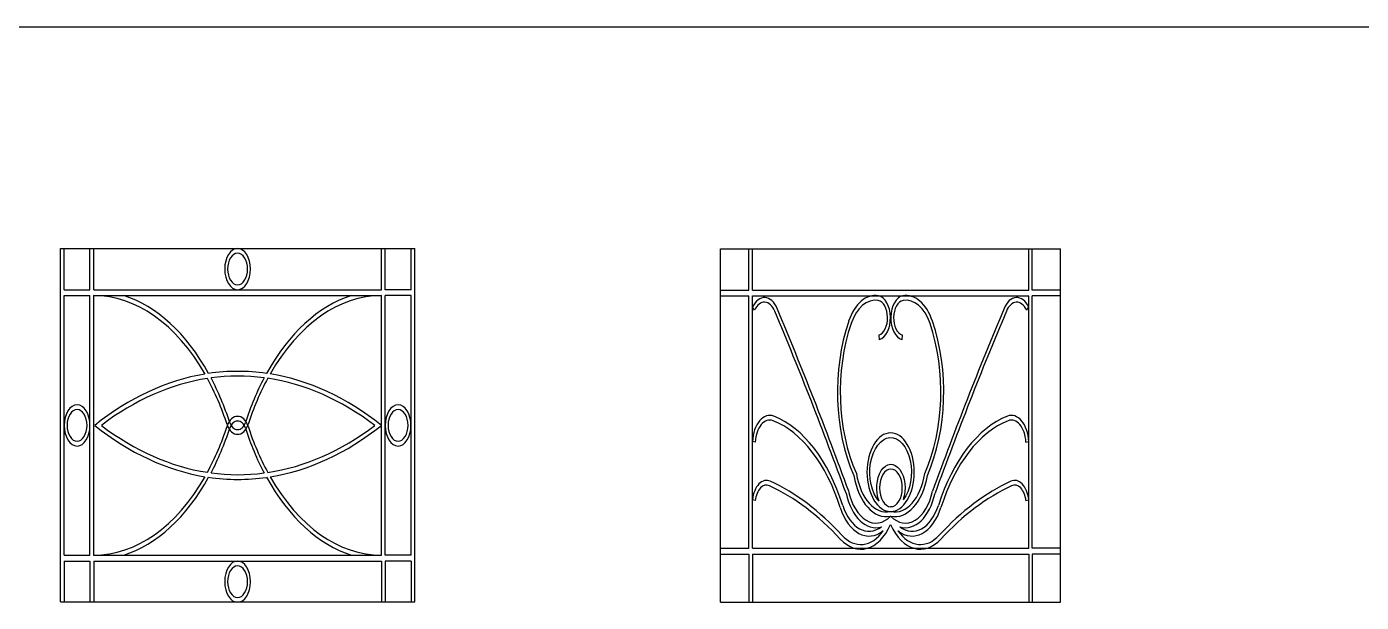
# Model space of a CAD drawing. Extents: x 12262 to 40734, y 30451 to 49613.
# Drawn here: x 15868 to 19635, y 35573 to 37200 of the extents above; entities that cross this region are included whole.
import ezdxf

# ---------------------------------------------------------------- set-up
doc = ezdxf.new("R2010")
doc.units = 0
doc.header["$LTSCALE"] = 0.85
doc.header["$MEASUREMENT"] = 0
doc.layers.get('0').update_dxf_attribs({"linetype": 'CONTINUOUS'})
doc.layers.add('www.cad-blocks.net', color=7, linetype='CONTINUOUS')

# ---------------------------------------------------------------- blocks, each defined once
blk = doc.blocks.new('A$C6F346B46')
for p, q in [((0, 1.1), (0, 999.6)), ((0, 999.6), (1000, 999.6)), ((10.4, 883.1), (10.4, 999.6)), ((83.3, 883.1), (83.3, 999.6)), ((93.8, 883.1), (93.8, 999.6)), ((906.3, 883.1), (906.3, 999.6)), ((916.7, 883.1), (916.7, 999.6)), ((989.6, 883.1), (989.6, 999.6)), ((1000, 1.1), (1000, 999.6)), ((10.4, 883.1), (83.3, 883.1)), ((93.8, 883.1), (906.3, 883.1)), ((989.6, 883.1), (916.7, 883.1)), ((10.4, 133.1), (10.4, 866.4)), ((10.4, 866.4), (83.3, 866.4)), ((83.3, 133.1), (83.3, 866.4)), ((93.8, 133.1), (93.8, 866.4)), ((93.8, 866.4), (906.3, 866.4)), ((906.3, 133.1), (906.3, 866.4)), ((916.7, 133.1), (916.7, 866.4)), ((989.6, 866.4), (916.7, 866.4)), ((989.6, 133.1), (989.6, 866.4)), ((10.4, 133.1), (83.3, 133.1)), ((10.4, 116.4), (10.4, 3.1)), ((10.4, 116.4), (83.3, 116.4)), ((83.3, 116.4), (83.3, 3.1)), ((93.8, 133.1), (906.3, 133.1)), ((93.8, 116.4), (906.3, 116.4)), ((93.8, 116.4), (93.8, 3.1)), ((906.3, 116.4), (906.3, 3.1)), ((989.6, 133.1), (916.7, 133.1)), ((916.7, 116.4), (916.7, 3.1)), ((989.6, 116.4), (916.7, 116.4)), ((989.6, 116.4), (989.6, 3.1)), ((0, 1.1), (1000, 1.1))]:
    blk.add_line(p, q)
at = {"extrusion": (0, 0, -1)}
for centre, major_axis in [((500, 941.4), (0, 58.3)), ((500, 941.4), (0, 45)), ((46.9, 499.7), (0, 58.3)), ((46.9, 499.7), (0, 45)), ((953.1, 499.7), (0, 58.3)), ((953.1, 499.7), (0, 45)), ((500, 58.1), (0, 58.3)), ((500, 58.1), (0, 45))]:
    blk.add_ellipse(centre, major_axis=major_axis, ratio=0.625, dxfattribs=at)
for centre, major_axis, start_param, end_param in [((94.1, 186.5), (0, 679.9), -0.831382, 0.000848), ((905.9, 186.5), (0, 679.9), -0.000848, 0.831382), ((94.1, 186.5), (0, 693.2), -0.845684, -0.196453), ((905.9, 186.5), (0, 693.2), 0.196453, 0.845684), ((501.4, -798), (0, 1450.4), 0.103204, 0.462927), ((501.4, -798), (0, 1450.4), -0.088816, 0.091787), ((501.4, -799.2), (0, 1438.2), -0.082038, 0.085059), ((501.4, -798), (0, 1450.4), -0.462927, -0.100265), ((501.4, -799.2), (0, 1438.2), 0.09643, 0.44379), ((94.1, 186.5), (0, 679.9), -1.088559, -0.855598), ((94.1, 186.5), (0, 693.2), -1.088559, -0.869392), ((905.9, 186.5), (0, 693.2), 0.868707, 1.088559), ((905.9, 186.5), (0, 679.9), 0.854804, 1.088559), ((501.4, -799.2), (0, 1438.2), -0.44379, -0.093439), ((501.4, 1797.4), (0, 1450.4), 2.678666, 3.038389), ((501.4, 1798.6), (0, 1438.2), 2.697803, 3.045163), ((94.1, 812.9), (0, 679.9), 3.997191, 4.230151), ((94.1, 812.9), (0, 693.2), 4.010984, 4.230151), ((498.8, 474), (0, 51), -0.037469, 1.088559), ((498.8, 525.5), (0, 51), 2.053034, 3.179061), ((498.8, 474), (0, 37.7), -0.037469, 1.088559), ((498.8, 525.5), (0, 37.7), 2.053034, 3.179061), ((501.2, 474), (0, 51), -1.088559, 0.037469), ((501.2, 525.5), (0, 51), 3.104124, 4.230151), ((501.2, 474), (0, 37.7), -1.088559, 0.037469), ((501.2, 525.5), (0, 37.7), 3.104124, 4.230151), ((905.9, 812.9), (0, 693.2), 2.053034, 2.272886), ((905.9, 812.9), (0, 679.9), 2.053034, 2.286789), ((501.4, 1798.6), (0, 1438.2), 3.235032, 3.585382), ((501.4, 1797.4), (0, 1450.4), 3.241857, 3.60452), ((94.1, 812.9), (0, 679.9), 3.140745, 3.972974), ((94.1, 812.9), (0, 693.2), 3.338046, 3.987277), ((501.4, 1797.4), (0, 1450.4), 3.049805, 3.230409), ((501.4, 1798.6), (0, 1438.2), 3.056534, 3.22363), ((905.9, 812.9), (0, 693.2), 2.295909, 2.945139), ((905.9, 812.9), (0, 679.9), 2.310211, 3.14244)]:
    blk.add_ellipse(centre, major_axis=major_axis, ratio=0.625, start_param=start_param, end_param=end_param)
for centre, start_param, end_param in [((51.5, -595.4), 0.046563, 0.047283), ((948.5, -595.4), 6.235903, 6.236623)]:
    blk.add_ellipse(centre, major_axis=(0, 1078.4), ratio=0.625, start_param=start_param, end_param=end_param, dxfattribs=at)
blk = doc.blocks.new('A$C505C2B46')
for p, q in [((0, 0), (0, 998.5)), ((0, 998.5), (960, 998.5)), ((80, 881.9), (80, 998.5)), ((90, 881.9), (90, 998.5)), ((870, 881.9), (870, 998.5)), ((880, 881.9), (880, 998.5)), ((960, 0), (960, 998.5)), ((0, 881.9), (80, 881.9)), ((90, 881.9), (870, 881.9)), ((960, 881.9), (880, 881.9)), ((0, 865.3), (80, 865.3)), ((80, 152.7), (80, 865.3)), ((90, 152.7), (90, 865.3)), ((90, 865.3), (870, 865.3)), ((96.2, 825.5), (90, 833.9)), ((863.8, 825.5), (870, 833.9)), ((870, 152.7), (870, 865.3)), ((880, 152.7), (880, 865.3)), ((960, 865.3), (880, 865.3)), ((446.9, 755), (448.2, 741.8)), ((513.1, 755), (511.8, 741.8)), ((98, 452.5), (90, 453.7)), ((862, 452.5), (870, 453.7)), ((97.9, 287.1), (90, 289.7)), ((862.1, 287.1), (870, 289.7)), ((0, 152.7), (80, 152.7)), ((90, 152.7), (870, 152.7)), ((960, 152.7), (880, 152.7)), ((0, 136), (80, 136)), ((80, 136), (80, 1.9)), ((90, 136), (870, 136)), ((90, 136), (90, 1.9)), ((870, 136), (870, 1.9)), ((960, 136), (880, 136)), ((880, 136), (880, 1.9)), ((0, 0), (960, 0))]:
    blk.add_line(p, q)
for centre, major_axis, start_param, end_param in [((436.8, 722.5), (0, 144.2), -0.103874, 1.052835), ((523.2, 722.5), (0, 144.2), -1.052835, 0.103874), ((124, 788.2), (0, 72.7), -0.960433, 0.891584), ((124, 788.2), (0, 59.4), -0.960433, 0.891584), ((-4491.4, -4592.3), (0, 9460), -1.025583, -0.960433), ((436.8, 722.5), (0, 130.9), -0.103874, 1.052835), ((441.9, 803.6), (0, 49.3), 3.310044, 6.179311), ((441.9, 803.6), (0, 62.6), 3.310044, 6.179311), ((518.1, 803.6), (0, 62.6), 0.103874, 2.973141), ((518.1, 803.6), (0, 49.3), 0.103874, 2.973141), ((523.2, 722.5), (0, 130.9), -1.052835, 0.103874), ((5451.4, -4592.3), (0, 9460), 0.960433, 1.025583), ((836, 788.2), (0, 72.7), -0.891584, 0.960433), ((836, 788.2), (0, 59.4), -0.891584, 0.960433), ((-4491.4, -4592.3), (0, 9446.7), -1.025443, -0.960433), ((571.7, 594.4), (0, 402.8), 1.052835, 2.198881), ((388.3, 594.4), (0, 402.8), 4.084304, 5.23035), ((5451.4, -4592.3), (0, 9446.7), 0.960433, 1.025443), ((571.7, 594.4), (0, 389.5), 1.052835, 2.205011), ((388.3, 594.4), (0, 389.5), 4.078174, 5.23035), ((138.8, 446.3), (0, 81.7), -0.232315, 1.479125), ((821.2, 446.3), (0, 81.7), -1.479125, 0.232315), ((138.8, 446.3), (0, 68.4), -0.232315, 1.479125), ((81.7, 44.1), (0, 481.6), -1.088774, -0.232315), ((81.7, 44.1), (0, 494.9), -1.088508, -0.232315), ((878.3, 44.1), (0, 494.9), 0.232315, 1.088508), ((878.3, 44.1), (0, 481.6), 0.232315, 1.088774), ((821.2, 446.3), (0, 68.4), -1.479125, 0.232315), ((129.7, 276.8), (0, 67.4), -0.270451, 1.377899), ((-52.6, -819.2), (0, 1204.7), -0.578235, -0.270451), ((468.3, 401.7), (0, 159.8), 1.849392, 3.26428), ((468.3, 401.7), (0, 146.5), 1.833519, 3.26428), ((491.7, 401.7), (0, 159.8), 3.018905, 4.433794), ((491.7, 401.7), (0, 146.5), 3.018905, 4.449666), ((1012.6, -819.2), (0, 1204.7), 0.270451, 0.578235), ((830.3, 276.8), (0, 67.4), -1.377899, 0.270451), ((129.7, 276.8), (0, 54.1), -0.270451, 1.377899), ((-52.6, -819.2), (0, 1191.3), -0.578235, -0.270451), ((438.2, 359.3), (0, 148.8), 1.92334, 3.320739), ((438.2, 359.3), (0, 135.5), 1.914049, 3.681316), ((521.8, 359.3), (0, 135.5), 2.601869, 4.369137), ((521.8, 359.3), (0, 148.8), 2.962447, 4.359846), ((1012.6, -819.2), (0, 1191.3), 0.270451, 0.578235), ((830.3, 276.8), (0, 54.1), -1.377899, 0.270451), ((419.2, 341.8), (0, 154.8), 2.072043, 3.588937), ((419.2, 341.8), (0, 141.4), 2.072923, 3.565624), ((540.8, 341.8), (0, 154.8), 2.694248, 4.211142), ((540.8, 341.8), (0, 141.4), 2.717561, 4.210263), ((395.9, 326.1), (0, 176.3), 2.563358, 4.061035), ((395.9, 326.1), (0, 163), 2.563358, 3.848535), ((564.1, 326.1), (0, 176.3), 2.222151, 3.719828), ((564.1, 326.1), (0, 163), 2.43465, 3.719828)]:
    blk.add_ellipse(centre, major_axis=major_axis, ratio=0.6, start_param=start_param, end_param=end_param)
at = {"extrusion": (0, 0, -1)}
for centre, major_axis, start_param, end_param in [((49.4, -596.5), (0, 1078.4), 0.046563, 0.047283), ((49.4, -596.5), (0, 1078.4), 0.046563, 0.047283), ((480, 367.4), (0, 97.8), 3.722108, 8.7709), ((910.6, -596.5), (0, 1078.4), 6.235903, 6.236623), ((481, 323), (0, 66.7), 4.11869, 8.374319), ((480, 367.4), (0, 97.8), 3.069939, 3.139884)]:
    blk.add_ellipse(centre, major_axis=major_axis, ratio=0.6, start_param=start_param, end_param=end_param, dxfattribs=at)
for centre, major_axis in [((480, 367.4), (0, 111.1)), ((481, 323), (0, 53.3))]:
    blk.add_ellipse(centre, major_axis=major_axis, ratio=0.6, dxfattribs=at)
blk = doc.blocks.new('FORMAT')
at = {"layer": 'www.cad-blocks.net', "color": 155, "true_color": 0x546d8e}
blk.add_line((14872.5, 37199.6), (35345.5, 37199.6), dxfattribs=at)

msp = doc.modelspace()

# ---------------------------------------------------------------- block references
for name, p in [('FORMAT', (0, 0)), ('A$C6F346B46', (15963, 35573.4)), ('A$C505C2B46', (17826.4, 35573.4))]:
    msp.add_blockref(name, p)

doc.saveas('drawing.dxf')
